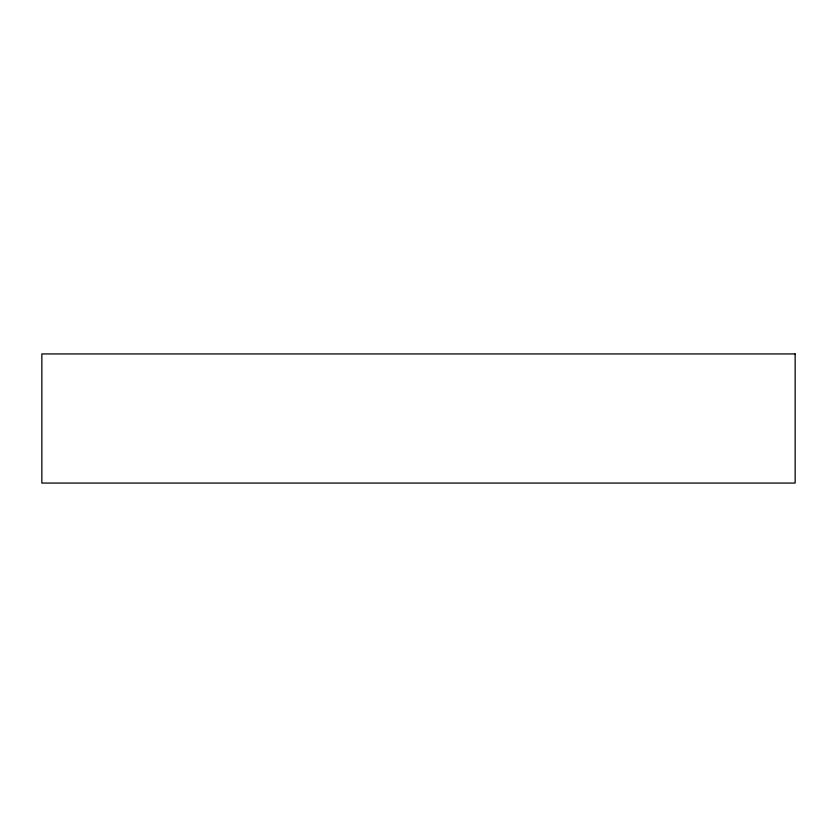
<?xml version="1.0" encoding="UTF-8"?>
<svg xmlns="http://www.w3.org/2000/svg" width="837" height="837" viewBox="0 0 837 837"><rect width="100%" height="100%" fill="white"/><g stroke="black" fill="none" stroke-linecap="round" stroke-linejoin="round"><path stroke-width="1.26" d="M795.15 353.936L41.85 353.936L41.85 483.064L795.15 483.064L795.15 353.936"/></g></svg>
